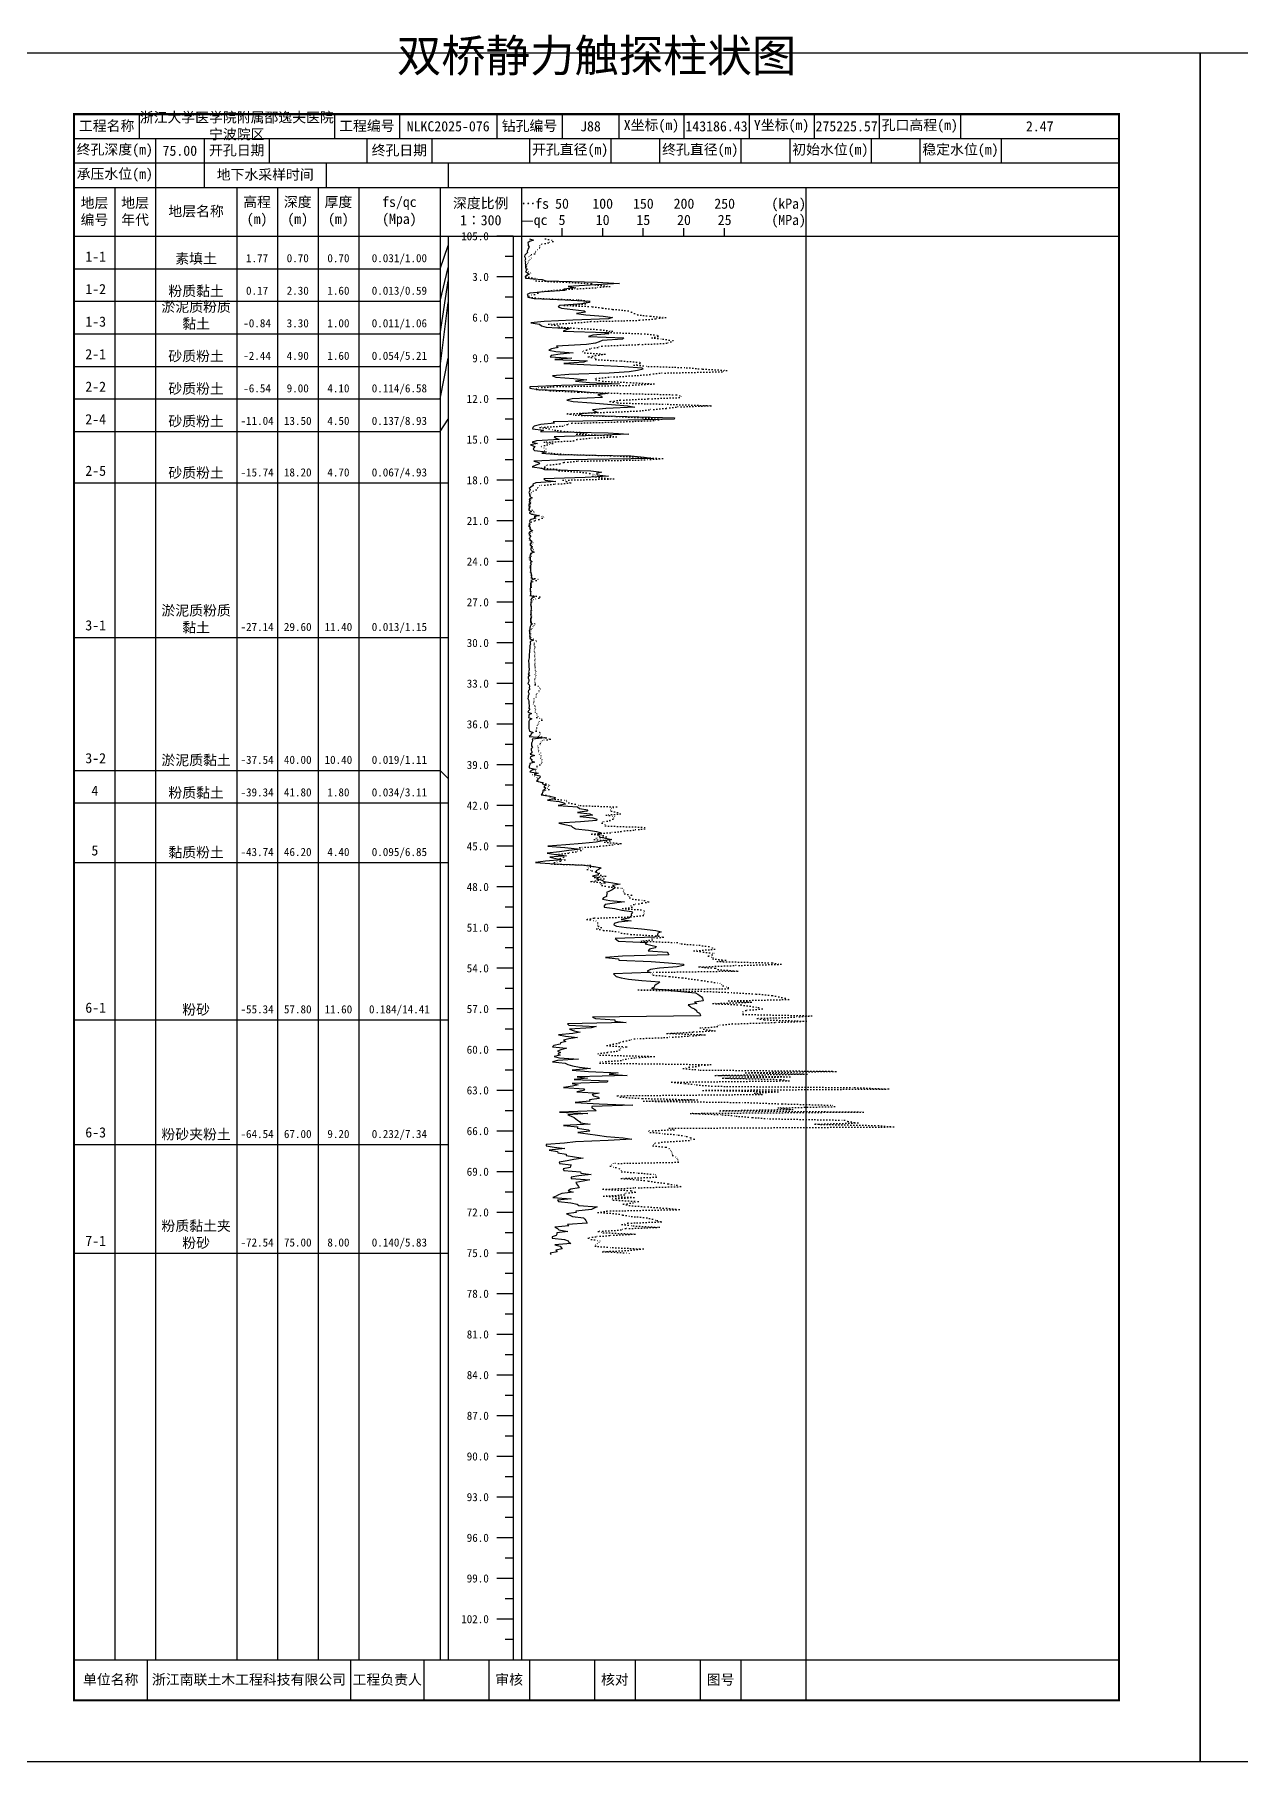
# Model space of a CAD drawing. Extents: x 297 to 65340, y 0 to 425.
# Drawn here: x 26146.3 to 26442.9, y 0 to 424.6 of the extents above; entities that cross this region are included whole.
import ezdxf
from ezdxf.enums import TextEntityAlignment as Align

# ---------------------------------------------------------------- set-up
doc = ezdxf.new("R2010")
doc.units = 0
doc.linetypes.add('DOT', pattern=[6.35, 0, -6.35])
doc.layers.add('FRAME', color=7, linetype='CONTINUOUS')
doc.layers.add('STRATUM', color=7, linetype='CONTINUOUS')
doc.styles.add('ST', font='')
doc.styles.get('ST').set_extended_font_data('SimSun')

msp = doc.modelspace()

# ---------------------------------------------------------------- linework, layer by layer
at = {"layer": 'FRAME', "color": 245, "linetype": 'Continuous'}
for points in [[(26136, 0), (26433, 0), (26433, 420), (26136, 420)], [(26433, 0), (26730, 0), (26730, 420), (26433, 420)]]:
    msp.add_lwpolyline(points, close=True, dxfattribs=at)
at = {"layer": 'FRAME', "linetype": 'Continuous', "const_width": 0.5}
msp.add_lwpolyline([(26156, 15), (26413, 15), (26413, 405), (26156, 405)], close=True, dxfattribs=at)
at = {"layer": 'FRAME', "color": 0, "linetype": 'Continuous'}
for points in [[(26172, 405), (26172, 399)], [(26220, 405), (26220, 399)], [(26236, 405), (26236, 399)], [(26260, 405), (26260, 399)], [(26276, 405), (26276, 399)], [(26290, 405), (26290, 399)], [(26306, 405), (26306, 399)], [(26322, 405), (26322, 399)], [(26338, 405), (26338, 399)], [(26354, 405), (26354, 399)], [(26374, 405), (26374, 399)], [(26413, 405), (26413, 399)], [(26156, 399), (26413, 399)], [(26176, 399), (26176, 393)], [(26188, 399), (26188, 393)], [(26204, 399), (26204, 393)], [(26228, 399), (26228, 393)], [(26244, 399), (26244, 393)], [(26268, 399), (26268, 393)], [(26288, 399), (26288, 393)], [(26300, 399), (26300, 393)], [(26320, 399), (26320, 393)], [(26332, 399), (26332, 393)], [(26352, 399), (26352, 393)], [(26364, 399), (26364, 393)], [(26384, 399), (26384, 393)], [(26413, 399), (26413, 393)], [(26156, 393), (26413, 393)], [(26176, 393), (26176, 387)], [(26188, 393), (26188, 387)], [(26218, 393), (26218, 387)], [(26248, 393), (26248, 387)], [(26156, 387), (26413, 387)], [(26166, 387), (26166, 25)], [(26176, 387), (26176, 25)], [(26196, 387), (26196, 25)], [(26206, 387), (26206, 25)], [(26216, 387), (26216, 25)], [(26226, 387), (26226, 25)], [(26246, 387), (26246, 25)], [(26266, 387), (26266, 25)], [(26336, 387), (26336, 25)], [(26156, 375), (26413, 375)], [(26248, 375), (26248, 25)], [(26264, 375), (26264, 25)], [(26276, 375), (26276, 377)], [(26286, 375), (26286, 377)], [(26296, 375), (26296, 377)], [(26306, 375), (26306, 377)], [(26316, 375), (26316, 377)], [(26156, 25), (26413, 25)], [(26174, 25), (26174, 15)], [(26224, 25), (26224, 15)], [(26242, 25), (26242, 15)], [(26258, 25), (26258, 15)], [(26268, 25), (26268, 15)], [(26284, 25), (26284, 15)], [(26294, 25), (26294, 15)], [(26310, 25), (26310, 15)], [(26320, 25), (26320, 15)], [(26336, 25), (26336, 15)]]:
    msp.add_lwpolyline(points, dxfattribs=at)
at = {"layer": 'STRATUM', "linetype": 'Continuous'}
for points in [[(26264, 375), (26260, 375)], [(26268.02, 374.33), (26269.02, 374), (26267.98, 373.67), (26267.62, 373.33), (26267.66, 373), (26267.64, 372.67), (26267.92, 372.33), (26267.66, 372), (26267.6, 371.67), (26267.46, 371.33), (26267.54, 371), (26267.22, 370.67), (26266.86, 370.33), (26266.74, 370), (26266.9, 369.67), (26267.04, 369.33), (26266.82, 369), (26267.02, 368.67), (26266.94, 368.33), (26267.02, 368), (26267, 367.67), (26267.02, 367.33), (26267.1, 367), (26267.32, 366.67), (26267.06, 366.33), (26267.54, 366), (26267.96, 365.67), (26267.2, 365.33), (26266.9, 365), (26266.98, 364.67), (26271.08, 364.33), (26272.04, 364), (26284.76, 363.67), (26290.18, 363.33), (26284.22, 363), (26277.48, 362.67), (26279.36, 362.33), (26276.44, 362), (26276.78, 361.67), (26271.6, 361.33), (26268.06, 361), (26267.42, 360.67), (26267.56, 360.33), (26267.56, 360), (26269.14, 359.67), (26276.74, 359.33), (26282.72, 359), (26282.78, 358.67), (26280.9, 358.33), (26275.48, 358), (26275.02, 357.67), (26275.86, 357.33), (26278.64, 357), (26281.42, 356.67), (26281.8, 356.33), (26279.6, 356), (26281.86, 355.67), (26286.1, 355.33), (26288.4, 355), (26287.42, 354.67), (26278.64, 354.33), (26271.58, 354), (26268.32, 353.67), (26270.44, 353.33), (26270.94, 353), (26272.1, 352.67), (26277.84, 352.33), (26277.08, 352), (26276.28, 351.67), (26286.88, 351.33), (26287.52, 351), (26283.58, 350.67), (26282.54, 350.33), (26291.22, 350), (26290.84, 349.67), (26285.88, 349.33), (26285.14, 349), (26284.26, 348.67), (26282.04, 348.33), (26274.68, 348), (26275.02, 347.67), (26273.42, 347.33), (26272.74, 347), (26274.52, 346.67), (26278.76, 346.33), (26275.58, 346), (26273.3, 345.67), (26273.12, 345.33), (26278.44, 345), (26274.22, 344.67), (26282.22, 344.33), (26281.36, 344), (26276.46, 343.67), (26284.62, 343.33), (26291.26, 343), (26295.66, 342.67), (26296, 342.33), (26294.54, 342), (26292.5, 341.67), (26287.6, 341.33), (26277.7, 341), (26273.66, 340.67), (26274.5, 340.33), (26278.92, 340), (26282.14, 339.67), (26279.28, 339.33), (26282.76, 339), (26290.1, 338.67), (26275.9, 338.33), (26268.08, 338), (26268.06, 337.67), (26270.1, 337.33), (26278.96, 337), (26282.72, 336.67), (26287.2, 336.33), (26284.84, 336), (26285.68, 335.67), (26285.88, 335.33), (26278.52, 335), (26277.2, 334.67), (26278.72, 334.33), (26283.28, 334), (26287.2, 333.67), (26292.18, 333.33), (26293.92, 333), (26286.76, 332.67), (26283.5, 332.33), (26284.08, 332), (26284.92, 331.67), (26280.24, 331.33), (26280.92, 331), (26291.92, 330.67), (26303.64, 330.33), (26303.62, 330), (26288.4, 329.67), (26273.86, 329.33), (26274.14, 329), (26270.8, 328.67), (26269.18, 328.33), (26268.82, 328), (26268.76, 327.67), (26271.42, 327.33), (26270.7, 327), (26287.32, 326.67), (26292.4, 326.33), (26284.32, 326), (26274.08, 325.67), (26274.56, 325.33), (26275.32, 325), (26269.7, 324.67), (26268.62, 324.33), (26270, 324), (26268.26, 323.67), (26269.34, 323.33), (26269.06, 323), (26268.9, 322.67), (26269.22, 322.33), (26272.12, 322), (26271.02, 321.67), (26275.04, 321.33), (26292.9, 321), (26296.24, 320.67), (26298.46, 320.33), (26276.88, 320), (26269.04, 319.67), (26270.28, 319.33), (26270.48, 319), (26269.56, 318.67), (26268.68, 318.33), (26271.06, 318), (26271.68, 317.67), (26283.06, 317.33), (26285.74, 317), (26284.5, 316.67), (26284.62, 316.33), (26287.4, 316), (26281.68, 315.67), (26271.56, 315.33), (26271.82, 315), (26274.48, 314.67), (26269.52, 314.33), (26268.82, 314), (26268.94, 313.67), (26268.32, 313.33), (26267.96, 313), (26268.14, 312.67), (26267.98, 312.33), (26267.84, 312), (26267.98, 311.67), (26267.98, 311.33), (26268.12, 311), (26268.7, 310.67), (26267.94, 310.33), (26268.02, 310), (26267.94, 309.67), (26268.26, 309.33), (26267.88, 309), (26267.82, 308.67), (26268.12, 308.33), (26267.88, 308), (26267.88, 307.67), (26268.52, 307.33), (26267.96, 307), (26268.5, 306.67), (26270.42, 306.33), (26269.16, 306), (26269.58, 305.67), (26268.42, 305.33), (26267.98, 305), (26268.16, 304.67), (26267.98, 304.33), (26268.08, 304), (26267.94, 303.67), (26268.16, 303.33), (26268.08, 303), (26268.7, 302.67), (26268.12, 302.33), (26267.88, 302), (26267.92, 301.67), (26268.32, 301.33), (26268.12, 301), (26268.02, 300.67), (26268.14, 300.33), (26268.58, 300), (26268.38, 299.67), (26268.2, 299.33), (26268.18, 299), (26268.7, 298.67), (26268.36, 298.33), (26268.32, 298), (26268.5, 297.67), (26269.14, 297.33), (26268.26, 297), (26268.18, 296.67), (26268.1, 296.33), (26268.16, 296), (26268.18, 295.67), (26268.2, 295.33), (26268.66, 295), (26268.22, 294.67), (26268.44, 294.33), (26268.24, 294), (26268.26, 293.67), (26268.28, 293.33), (26268.22, 293), (26268.24, 292.67), (26268.3, 292.33), (26268.38, 292), (26268.48, 291.67), (26268.46, 291.33), (26268.34, 291), (26269.18, 290.67), (26268.36, 290.33), (26268.46, 290), (26268.26, 289.67), (26268.28, 289.33), (26268.28, 289), (26268.22, 288.67), (26268.2, 288.33), (26268.16, 288), (26268.32, 287.67), (26268.26, 287.33), (26268.24, 287), (26268.24, 286.67), (26269.24, 286.33), (26268.54, 286), (26268.3, 285.67), (26268.38, 285.33), (26268.32, 285), (26268.32, 284.67), (26268.24, 284.33), (26268.32, 284), (26268.38, 283.67), (26268.38, 283.33), (26268.34, 283), (26268.34, 282.67), (26268.3, 282.33), (26268.26, 282), (26268.32, 281.67), (26268.42, 281.33), (26268.24, 281), (26268.28, 280.67), (26268.22, 280.33), (26268.22, 280), (26268.76, 279.67), (26268.3, 279.33), (26268.2, 279), (26268.12, 278.67), (26268.1, 278.33), (26267.92, 278), (26268.02, 277.67), (26267.98, 277.33), (26268.06, 277), (26268.04, 276.67), (26268.06, 276.33), (26268.08, 276), (26268.96, 275.67), (26268.14, 275.33), (26268.14, 275), (26268.24, 274.67), (26268.12, 274.33), (26268.1, 274), (26268.08, 273.67), (26267.98, 273.33), (26267.98, 273), (26267.98, 272.67), (26267.94, 272.33), (26267.96, 272), (26267.94, 271.67), (26267.92, 271.33), (26267.88, 271), (26267.78, 270.67), (26267.74, 270.33), (26267.8, 270), (26267.88, 269.67), (26267.86, 269.33), (26267.86, 269), (26267.92, 268.67), (26267.92, 268.33), (26267.74, 268), (26267.94, 267.67), (26267.68, 267.33), (26268.08, 267), (26267.7, 266.67), (26267.68, 266.33), (26267.8, 266), (26267.84, 265.67), (26267.74, 265.33), (26267.6, 265), (26267.9, 264.67), (26268, 264.33), (26267.92, 264), (26268.12, 263.67), (26267.76, 263.33), (26267.7, 263), (26267.8, 262.67), (26267.84, 262.33), (26267.7, 262), (26267.64, 261.67), (26267.6, 261.33), (26267.76, 261), (26267.82, 260.67), (26267.8, 260.33), (26267.84, 260), (26267.94, 259.67), (26267.92, 259.33), (26267.88, 259), (26268.12, 258.67), (26267.74, 258.33), (26267.62, 258), (26268.48, 257.67), (26267.88, 257.33), (26267.86, 257), (26267.76, 256.67), (26268.56, 256.33), (26267.94, 256), (26267.88, 255.67), (26267.86, 255.33), (26267.88, 255), (26267.86, 254.67), (26267.8, 254.33), (26267.84, 254), (26267.94, 253.67), (26268, 253.33), (26268.88, 253), (26268.38, 252.67), (26268.3, 252.33), (26267.92, 252), (26271.82, 251.67), (26268.68, 251.33), (26268.78, 251), (26268.66, 250.67), (26268.5, 250.33), (26268.5, 250), (26268.48, 249.67), (26268.72, 249.33), (26268.44, 249), (26268.4, 248.67), (26268.6, 248.33), (26268.56, 248), (26268.2, 247.67), (26269.2, 247.33), (26268.26, 247), (26268.16, 246.67), (26268.6, 246.33), (26268.52, 246), (26269.22, 245.67), (26268.12, 245.33), (26268.06, 245), (26267.96, 244.67), (26267.94, 244.33), (26269.4, 244), (26268.44, 243.67), (26268.12, 243.33), (26270.14, 243), (26269.16, 242.67), (26270.54, 242.33), (26270.66, 242), (26270.28, 241.67), (26269.96, 241.33), (26269.72, 241), (26271.32, 240.67), (26271.24, 240.33), (26272.12, 240), (26271.52, 239.67), (26272.02, 239.33), (26271.68, 239), (26271.28, 238.67), (26271.3, 238.33), (26271.08, 238), (26270.9, 237.67), (26273, 237.33), (26274.42, 237), (26274.1, 236.67), (26272.4, 236.33), (26275.32, 236), (26276.42, 235.67), (26276.84, 235.33), (26275.08, 235), (26279.78, 234.67), (26280.3, 234.33), (26282.32, 234), (26282.1, 233.67), (26279.82, 233.33), (26282.84, 233), (26283.5, 232.67), (26280.38, 232.33), (26283.58, 232), (26284.56, 231.67), (26284.48, 231.33), (26280.54, 231), (26275.22, 230.67), (26276.7, 230.33), (26278.22, 230), (26278.58, 229.67), (26279.32, 229.33), (26282.52, 229), (26284.48, 228.67), (26285.6, 228.33), (26285.26, 228), (26285.08, 227.67), (26285.2, 227.33), (26286.7, 227), (26288.28, 226.67), (26286, 226.33), (26284.44, 226), (26280.92, 225.67), (26276.9, 225.33), (26272.54, 225), (26276.72, 224.67), (26280.52, 224.33), (26277.66, 224), (26275.4, 223.67), (26272.34, 223.33), (26274.44, 223), (26277.14, 222.67), (26273.02, 222.33), (26274.44, 222), (26275.92, 221.67), (26271.92, 221.33), (26269.5, 221), (26274.14, 220.67), (26281.36, 220.33), (26283.88, 220), (26285.64, 219.67), (26284.94, 219.33), (26284.44, 219), (26284.4, 218.67), (26284.96, 218.33), (26284.92, 218), (26283.48, 217.67), (26285.02, 217.33), (26284.48, 217), (26285.88, 216.67), (26286.4, 216.33), (26288.5, 216), (26290.34, 215.67), (26288.42, 215.33), (26288.9, 215), (26288.94, 214.67), (26288.32, 214.33), (26287.72, 214), (26286.94, 213.67), (26287.12, 213.33), (26286.94, 213), (26286.98, 212.67), (26286.18, 212.33), (26285.96, 212), (26287.76, 211.67), (26291.36, 211.33), (26288.88, 211), (26286.58, 210.67), (26286.38, 210.33), (26286.36, 210), (26288.98, 209.67), (26290.7, 209.33), (26293.12, 209), (26293.34, 208.67), (26293.04, 208.33), (26293.1, 208), (26292.8, 207.67), (26292.44, 207.33), (26290.52, 207), (26293, 206.67), (26289.88, 206.33), (26288.86, 206), (26288.72, 205.67), (26289.42, 205.33), (26291.88, 205), (26295.56, 204.67), (26299.06, 204.33), (26300.4, 204), (26299.58, 203.67), (26299.5, 203.33), (26299.6, 203), (26298.64, 202.67), (26289.08, 202.33), (26289.52, 202), (26289.88, 201.67), (26296.96, 201.33), (26296.48, 201), (26297.82, 200.67), (26299.24, 200.33), (26298.94, 200), (26297.48, 199.67), (26297.16, 199.33), (26301.88, 199), (26302.14, 198.67), (26302.26, 198.33), (26290.9, 198), (26286.68, 197.67), (26289.92, 197.33), (26290, 197), (26297.9, 196.67), (26302.18, 196.33), (26305.9, 196), (26305.86, 195.67), (26304.34, 195.33), (26299.96, 195), (26297.76, 194.67), (26296.94, 194.33), (26297.68, 194), (26288.64, 193.67), (26289, 193.33), (26289.32, 193), (26290.52, 192.67), (26292.34, 192.33), (26295.64, 192), (26300.04, 191.67), (26299.7, 191.33), (26299.14, 191), (26298.78, 190.67), (26298.64, 190.33), (26298.04, 190), (26301.3, 189.67), (26305.24, 189.33), (26308.8, 189), (26309.38, 188.67), (26309.88, 188.33), (26310.28, 188), (26310.56, 187.67), (26310.6, 187.33), (26310.72, 187), (26308.6, 186.67), (26309.18, 186.33), (26307.06, 186), (26307.46, 185.67), (26307.8, 185.33), (26308.6, 185), (26309.08, 184.67), (26309.2, 184.33), (26309.84, 184), (26309.96, 183.67), (26310.1, 183.33), (26283.48, 183), (26284.2, 182.67), (26289, 182.33), (26289, 182), (26291.76, 181.67), (26277.34, 181.33), (26277.66, 181), (26284.44, 180.67), (26283.14, 180.33), (26277.82, 180), (26279, 179.67), (26280.44, 179.33), (26278.66, 179), (26275.12, 178.67), (26276.84, 178.33), (26279.84, 178), (26277.64, 177.67), (26276.34, 177.33), (26276.92, 177), (26275.64, 176.67), (26275.58, 176.33), (26273.96, 176), (26273.68, 175.67), (26277.12, 175.33), (26275.7, 175), (26274.88, 174.67), (26275.6, 174.33), (26274.96, 174), (26275.54, 173.67), (26274.06, 173.33), (26275.4, 173), (26280.06, 172.67), (26274.9, 172.33), (26273.66, 172), (26276.76, 171.67), (26277.4, 171.33), (26278.56, 171), (26280.32, 170.67), (26283.04, 170.33), (26278.5, 170), (26282.52, 169.67), (26289.84, 169.33), (26287.62, 169), (26292, 168.67), (26279.76, 168.33), (26282.24, 168), (26279, 167.67), (26287.3, 167.33), (26287.08, 167), (26278.5, 166.67), (26279.94, 166.33), (26278.6, 166), (26276.36, 165.67), (26281.5, 165.33), (26281.32, 165), (26279.66, 164.67), (26285.14, 164.33), (26283.42, 164), (26283.74, 163.67), (26284.96, 163.33), (26285.12, 163), (26282.72, 162.67), (26282.84, 162.33), (26279.24, 162), (26285.12, 161.67), (26293.46, 161.33), (26283.32, 161), (26283.3, 160.67), (26284.06, 160.33), (26284.44, 160), (26275.38, 159.67), (26282.32, 159.33), (26277.44, 159), (26278.28, 158.67), (26279, 158.33), (26279.42, 158), (26279.84, 157.67), (26280.3, 157.33), (26280.52, 157), (26282.92, 156.67), (26276.36, 156.33), (26279.86, 156), (26279.74, 155.67), (26282.54, 155.33), (26282.82, 155), (26279.88, 154.67), (26282.36, 154.33), (26284.74, 154), (26286.94, 153.67), (26291.04, 153.33), (26293.18, 153), (26287.34, 152.67), (26279.3, 152.33), (26276.58, 152), (26272.14, 151.67), (26272.1, 151.33), (26274.1, 151), (26276.7, 150.67), (26272.86, 150.33), (26274.9, 150), (26274.98, 149.67), (26277, 149.33), (26277.02, 149), (26279.08, 148.67), (26281.18, 148.33), (26278.92, 148), (26277.3, 147.67), (26275.32, 147.33), (26275.36, 147), (26278.28, 146.67), (26278.12, 146.33), (26278, 146), (26276.28, 145.67), (26276.48, 145.33), (26280.56, 145), (26280.62, 144.67), (26283.2, 144.33), (26280.16, 144), (26278.22, 143.67), (26278.24, 143.33), (26282.82, 143), (26281.18, 142.67), (26279.4, 142.33), (26279.54, 142), (26279.82, 141.67), (26280.06, 141.33), (26280.2, 141), (26278.16, 140.67), (26277.48, 140.33), (26278.78, 140), (26275.96, 139.67), (26275.12, 139.33), (26274.54, 139), (26273.72, 138.67), (26278.28, 138.33), (26274.9, 138), (26275.14, 137.67), (26278.16, 137.33), (26279.76, 137), (26280.16, 136.67), (26284.66, 136.33), (26283.9, 136), (26283.26, 135.67), (26279.38, 135.33), (26279.5, 135), (26277.08, 134.67), (26277.9, 134.33), (26278.62, 134), (26281.26, 133.67), (26281.6, 133.33), (26281.86, 133), (26282.04, 132.67), (26282.22, 132.33), (26277.36, 132), (26277.66, 131.67), (26274.2, 131.33), (26274.9, 131), (26275.24, 130.67), (26277.46, 130.33), (26274.72, 130), (26274.72, 129.67), (26274.6, 129.33), (26273.58, 129), (26273.54, 128.67), (26276.62, 128.33), (26277.54, 128), (26277.68, 127.67), (26278.2, 127.33), (26274.2, 127), (26275.54, 126.67), (26275.8, 126.33), (26276.06, 126), (26274.46, 125.67), (26274.8, 125.33), (26273.06, 125), (26273.26, 124.67)], [(26246, 367), (26248, 372.67)], [(26264, 370), (26262, 370)], [(26156, 367), (26166, 367)], [(26166, 367), (26176, 367)], [(26176, 367), (26196, 367)], [(26196, 367), (26206, 367)], [(26206, 367), (26216, 367)], [(26216, 367), (26226, 367)], [(26226, 367), (26246, 367)], [(26246, 359), (26248, 367.33)], [(26246, 351), (26248, 364)], [(26264, 365), (26260, 365)], [(26156, 359), (26166, 359)], [(26166, 359), (26176, 359)], [(26176, 359), (26196, 359)], [(26196, 359), (26206, 359)], [(26206, 359), (26216, 359)], [(26216, 359), (26226, 359)], [(26226, 359), (26246, 359)], [(26246, 343), (26248, 358.67)], [(26264, 360), (26262, 360)], [(26264, 355), (26260, 355)], [(26156, 351), (26166, 351)], [(26166, 351), (26176, 351)], [(26176, 351), (26196, 351)], [(26196, 351), (26206, 351)], [(26206, 351), (26216, 351)], [(26216, 351), (26226, 351)], [(26226, 351), (26246, 351)], [(26264, 350), (26262, 350)], [(26246, 335), (26248, 345)], [(26264, 345), (26260, 345)], [(26156, 343), (26166, 343)], [(26166, 343), (26176, 343)], [(26176, 343), (26196, 343)], [(26196, 343), (26206, 343)], [(26206, 343), (26216, 343)], [(26216, 343), (26226, 343)], [(26226, 343), (26246, 343)], [(26264, 340), (26262, 340)], [(26156, 335), (26166, 335)], [(26166, 335), (26176, 335)], [(26176, 335), (26196, 335)], [(26196, 335), (26206, 335)], [(26206, 335), (26216, 335)], [(26216, 335), (26226, 335)], [(26226, 335), (26246, 335)], [(26264, 335), (26260, 335)], [(26156, 327), (26166, 327)], [(26166, 327), (26176, 327)], [(26176, 327), (26196, 327)], [(26196, 327), (26206, 327)], [(26206, 327), (26216, 327)], [(26216, 327), (26226, 327)], [(26226, 327), (26246, 327)], [(26246, 327), (26248, 330)], [(26264, 330), (26262, 330)], [(26264, 325), (26260, 325)], [(26264, 320), (26262, 320)], [(26156, 314.33), (26166, 314.33)], [(26166, 314.33), (26176, 314.33)], [(26176, 314.33), (26196, 314.33)], [(26196, 314.33), (26206, 314.33)], [(26206, 314.33), (26216, 314.33)], [(26216, 314.33), (26226, 314.33)], [(26226, 314.33), (26246, 314.33)], [(26246, 314.33), (26248, 314.33)], [(26264, 315), (26260, 315)], [(26264, 310), (26262, 310)], [(26264, 305), (26260, 305)], [(26264, 300), (26262, 300)], [(26264, 295), (26260, 295)], [(26264, 290), (26262, 290)], [(26264, 285), (26260, 285)], [(26156, 276.33), (26166, 276.33)], [(26166, 276.33), (26176, 276.33)], [(26176, 276.33), (26196, 276.33)], [(26196, 276.33), (26206, 276.33)], [(26206, 276.33), (26216, 276.33)], [(26216, 276.33), (26226, 276.33)], [(26226, 276.33), (26246, 276.33)], [(26246, 276.33), (26248, 276.33)], [(26264, 280), (26262, 280)], [(26264, 275), (26260, 275)], [(26264, 270), (26262, 270)], [(26264, 265), (26260, 265)], [(26264, 260), (26262, 260)], [(26264, 255), (26260, 255)], [(26264, 250), (26262, 250)], [(26156, 243.67), (26166, 243.67)], [(26166, 243.67), (26176, 243.67)], [(26176, 243.67), (26196, 243.67)], [(26196, 243.67), (26206, 243.67)], [(26206, 243.67), (26216, 243.67)], [(26216, 243.67), (26226, 243.67)], [(26226, 243.67), (26246, 243.67)], [(26246, 243.67), (26248, 241.67)], [(26264, 245), (26260, 245)], [(26264, 240), (26262, 240)], [(26156, 235.67), (26166, 235.67)], [(26166, 235.67), (26176, 235.67)], [(26176, 235.67), (26196, 235.67)], [(26196, 235.67), (26206, 235.67)], [(26206, 235.67), (26216, 235.67)], [(26216, 235.67), (26226, 235.67)], [(26226, 235.67), (26246, 235.67)], [(26246, 235.67), (26248, 235.67)], [(26264, 235), (26260, 235)], [(26264, 230), (26262, 230)], [(26156, 221), (26166, 221)], [(26166, 221), (26176, 221)], [(26176, 221), (26196, 221)], [(26196, 221), (26206, 221)], [(26206, 221), (26216, 221)], [(26216, 221), (26226, 221)], [(26226, 221), (26246, 221)], [(26246, 221), (26248, 221)], [(26264, 225), (26260, 225)], [(26264, 220), (26262, 220)], [(26264, 215), (26260, 215)], [(26264, 210), (26262, 210)], [(26264, 205), (26260, 205)], [(26264, 200), (26262, 200)], [(26264, 195), (26260, 195)], [(26264, 190), (26262, 190)], [(26264, 185), (26260, 185)], [(26156, 182.33), (26166, 182.33)], [(26166, 182.33), (26176, 182.33)], [(26176, 182.33), (26196, 182.33)], [(26196, 182.33), (26206, 182.33)], [(26206, 182.33), (26216, 182.33)], [(26216, 182.33), (26226, 182.33)], [(26226, 182.33), (26246, 182.33)], [(26246, 182.33), (26248, 182.33)], [(26264, 180), (26262, 180)], [(26264, 175), (26260, 175)], [(26264, 170), (26262, 170)], [(26264, 165), (26260, 165)], [(26264, 160), (26262, 160)], [(26264, 155), (26260, 155)], [(26156, 151.67), (26166, 151.67)], [(26166, 151.67), (26176, 151.67)], [(26176, 151.67), (26196, 151.67)], [(26196, 151.67), (26206, 151.67)], [(26206, 151.67), (26216, 151.67)], [(26216, 151.67), (26226, 151.67)], [(26226, 151.67), (26246, 151.67)], [(26246, 151.67), (26248, 151.67)], [(26264, 150), (26262, 150)], [(26264, 145), (26260, 145)], [(26264, 140), (26262, 140)], [(26264, 135), (26260, 135)], [(26264, 130), (26262, 130)], [(26156, 125), (26166, 125)], [(26166, 125), (26176, 125)], [(26176, 125), (26196, 125)], [(26196, 125), (26206, 125)], [(26206, 125), (26216, 125)], [(26216, 125), (26226, 125)], [(26226, 125), (26246, 125)], [(26246, 125), (26248, 125)], [(26264, 125), (26260, 125)], [(26264, 120), (26262, 120)], [(26264, 115), (26260, 115)], [(26264, 110), (26262, 110)], [(26264, 105), (26260, 105)], [(26264, 100), (26262, 100)], [(26264, 95), (26260, 95)], [(26264, 90), (26262, 90)], [(26264, 85), (26260, 85)], [(26264, 80), (26262, 80)], [(26264, 75), (26260, 75)], [(26264, 70), (26262, 70)], [(26264, 65), (26260, 65)], [(26264, 60), (26262, 60)], [(26264, 55), (26260, 55)], [(26264, 50), (26262, 50)], [(26264, 45), (26260, 45)], [(26264, 40), (26262, 40)], [(26264, 35), (26260, 35)], [(26264, 30), (26262, 30)]]:
    msp.add_lwpolyline(points, dxfattribs=at)
at = {"layer": 'STRATUM', "linetype": 'DOT', "ltscale": 0.1}
msp.add_lwpolyline([(26271.94, 374.33), (26273.48, 374), (26273.72, 373.67), (26272.56, 373.33), (26270.98, 373), (26270.5, 372.67), (26270.5, 372.33), (26270.44, 372), (26269.94, 371.67), (26269.52, 371.33), (26269.48, 371), (26269.24, 370.67), (26268.22, 370.33), (26267.86, 370), (26268.5, 369.67), (26268.16, 369.33), (26267.88, 369), (26267.72, 368.67), (26267.58, 368.33), (26267.26, 368), (26267.32, 367.67), (26267.18, 367.33), (26267.56, 367), (26267.2, 366.67), (26267.74, 366.33), (26268.3, 366), (26268.04, 365.67), (26267.6, 365.33), (26267.12, 365), (26269.36, 364.67), (26269.1, 364.33), (26269.68, 364), (26277.14, 363.67), (26283.22, 363.33), (26284.2, 363), (26287.68, 362.67), (26284.2, 362.33), (26278.5, 362), (26273.38, 361.67), (26270.48, 361.33), (26270.02, 361), (26269.22, 360.67), (26267.82, 360.33), (26267.92, 360), (26270.7, 359.67), (26280.02, 359.33), (26282.76, 359), (26281.36, 358.67), (26281.72, 358.33), (26276.58, 358), (26283.56, 357.67), (26286.02, 357.33), (26288.56, 357), (26292.28, 356.67), (26293.12, 356.33), (26293.8, 356), (26294.62, 355.67), (26297.84, 355.33), (26301.42, 355), (26298.92, 354.67), (26295, 354.33), (26283, 354), (26279.2, 353.67), (26272.74, 353.33), (26275.1, 353), (26275.26, 352.67), (26280.16, 352.33), (26285.58, 352), (26288.36, 351.67), (26286.64, 351.33), (26296.4, 351), (26299.58, 350.67), (26299.58, 350.33), (26298.14, 350), (26300.88, 349.67), (26303.4, 349.33), (26302.8, 349), (26301.7, 348.67), (26294.76, 348.33), (26285.82, 348), (26284.7, 347.67), (26282.86, 347.33), (26282.02, 347), (26281.04, 346.67), (26281.6, 346.33), (26286.5, 346), (26284.24, 345.67), (26282.52, 345.33), (26284.26, 345), (26284.3, 344.67), (26290.62, 344.33), (26295.16, 344), (26295.14, 343.67), (26293.74, 343.33), (26297.26, 343), (26306.68, 342.67), (26310.72, 342.33), (26316.48, 342), (26315.3, 341.67), (26299.94, 341.33), (26297.62, 341), (26293.22, 340.67), (26287.4, 340.33), (26284.18, 340), (26284.42, 339.67), (26286.06, 339.33), (26292.84, 339), (26298.56, 338.67), (26292.48, 338.33), (26273.94, 338), (26269.76, 337.67), (26269.84, 337.33), (26273.16, 337), (26280.12, 336.67), (26291.4, 336.33), (26304.14, 336), (26305.28, 335.67), (26304.78, 335.33), (26297.08, 335), (26290.26, 334.67), (26287.84, 334.33), (26289.72, 334), (26302.02, 333.67), (26312.62, 333.33), (26303.96, 333), (26301.5, 332.67), (26297.38, 332.33), (26294.42, 332), (26286.3, 331.67), (26277.32, 331.33), (26279.44, 331), (26289.5, 330.67), (26295.88, 330.33), (26300.44, 330), (26298.52, 329.67), (26289.62, 329.33), (26278.42, 329), (26277.3, 328.67), (26276.16, 328.33), (26270.66, 328), (26272.86, 327.67), (26274.28, 327.33), (26276.62, 327), (26282.04, 326.67), (26279.68, 326.33), (26287.16, 326), (26289.3, 325.67), (26282.76, 325.33), (26279.68, 325), (26278.84, 324.67), (26271.72, 324.33), (26273.62, 324), (26272.38, 323.67), (26270.88, 323.33), (26271.52, 323), (26272.08, 322.67), (26271.62, 322.33), (26272.06, 322), (26273.44, 321.67), (26276.88, 321.33), (26289, 321), (26294.74, 320.67), (26300.68, 320.33), (26296.32, 320), (26279.64, 319.67), (26276.36, 319.33), (26275.36, 319), (26272.22, 318.67), (26271.74, 318.33), (26270.96, 318), (26275.4, 317.67), (26275.32, 317.33), (26280.46, 317), (26282.88, 316.67), (26284.14, 316.33), (26283.56, 316), (26285.1, 315.67), (26288.7, 315.33), (26276.26, 315), (26277.14, 314.67), (26278.06, 314.33), (26274, 314), (26270.56, 313.67), (26270.02, 313.33), (26270.08, 313), (26269.68, 312.67), (26268.94, 312.33), (26268.5, 312), (26268.28, 311.67), (26268.2, 311.33), (26268.18, 311), (26268.68, 310.67), (26268.24, 310.33), (26268.2, 310), (26268.24, 309.67), (26268.3, 309.33), (26268.06, 309), (26268.24, 308.67), (26267.88, 308.33), (26267.92, 308), (26268.74, 307.67), (26268.96, 307.33), (26269.14, 307), (26268.62, 306.67), (26270.32, 306.33), (26271.56, 306), (26271.12, 305.67), (26270.26, 305.33), (26269.24, 305), (26268.46, 304.67), (26267.96, 304.33), (26267.84, 304), (26267.84, 303.67), (26267.98, 303.33), (26268.36, 303), (26268.82, 302.67), (26268.64, 302.33), (26268.24, 302), (26267.98, 301.67), (26268.22, 301.33), (26268.1, 301), (26267.9, 300.67), (26267.9, 300.33), (26268.36, 300), (26268.9, 299.67), (26268.62, 299.33), (26268.44, 299), (26268.64, 298.67), (26268.72, 298.33), (26269, 298), (26268.76, 297.67), (26269.1, 297.33), (26268.58, 297), (26268.34, 296.67), (26268.46, 296.33), (26267.96, 296), (26267.9, 295.67), (26268.06, 295.33), (26268.36, 295), (26268.18, 294.67), (26268.36, 294.33), (26268.2, 294), (26268.12, 293.67), (26268.14, 293.33), (26268.28, 293), (26268.22, 292.67), (26268.14, 292.33), (26268.22, 292), (26268.36, 291.67), (26268.52, 291.33), (26268.58, 291), (26270.14, 290.67), (26269.62, 290.33), (26268.74, 290), (26268.44, 289.67), (26268.4, 289.33), (26268.38, 289), (26268.42, 288.67), (26268.3, 288.33), (26268.18, 288), (26268.18, 287.67), (26268.22, 287.33), (26268.3, 287), (26268.22, 286.67), (26270.72, 286.33), (26270.26, 286), (26268.96, 285.67), (26268.66, 285.33), (26268.52, 285), (26268.36, 284.67), (26268.36, 284.33), (26268.38, 284), (26268.38, 283.67), (26268.38, 283.33), (26268.5, 283), (26268.46, 282.67), (26268.4, 282.33), (26268.44, 282), (26268.46, 281.67), (26268.58, 281.33), (26268.38, 281), (26268.38, 280.67), (26268.4, 280.33), (26268.44, 280), (26269.34, 279.67), (26269.1, 279.33), (26268.9, 279), (26268.6, 278.67), (26268.42, 278.33), (26268.28, 278), (26268.12, 277.67), (26268.24, 277.33), (26268.28, 277), (26268.16, 276.67), (26268.34, 276.33), (26268.88, 276), (26269.52, 275.67), (26269.72, 275.33), (26269.12, 275), (26269.1, 274.67), (26269.16, 274.33), (26269.3, 274), (26269.3, 273.67), (26269.14, 273.33), (26269.14, 273), (26269.22, 272.67), (26269.32, 272.33), (26269.28, 272), (26269.24, 271.67), (26269.36, 271.33), (26269.3, 271), (26269.24, 270.67), (26269.3, 270.33), (26269.32, 270), (26269.2, 269.67), (26269.28, 269.33), (26269.34, 269), (26269.42, 268.67), (26269.38, 268.33), (26269.54, 268), (26269.52, 267.67), (26269.34, 267.33), (26269.56, 267), (26269.58, 266.67), (26269.3, 266.33), (26269.24, 266), (26269.2, 265.67), (26269.34, 265.33), (26269.36, 265), (26269.4, 264.67), (26270.14, 264.33), (26270.36, 264), (26270.8, 263.67), (26270.3, 263.33), (26270.36, 263), (26269.82, 262.67), (26269.68, 262.33), (26269.64, 262), (26269.68, 261.67), (26269.1, 261.33), (26269.1, 261), (26269.08, 260.67), (26269.02, 260.33), (26268.9, 260), (26269.22, 259.67), (26269.36, 259.33), (26269.34, 259), (26269.54, 258.67), (26269.38, 258.33), (26269.36, 258), (26269.74, 257.67), (26269.78, 257.33), (26270.08, 257), (26269.78, 256.67), (26270.94, 256.33), (26271.04, 256), (26270.38, 255.67), (26270.3, 255.33), (26270.1, 255), (26269.92, 254.67), (26269.72, 254.33), (26269.74, 254), (26269.68, 253.67), (26269.66, 253.33), (26270.58, 253), (26270.64, 252.67), (26270.48, 252.33), (26270.22, 252), (26272.08, 251.67), (26273.08, 251.33), (26271.18, 251), (26270.8, 250.67), (26270.62, 250.33), (26270.6, 250), (26269.96, 249.67), (26270.12, 249.33), (26270.12, 249), (26270.2, 248.67), (26270.12, 248.33), (26270.74, 248), (26270.4, 247.67), (26270.76, 247.33), (26270.78, 247), (26270.7, 246.67), (26271.04, 246.33), (26270.96, 246), (26271.04, 245.67), (26270.94, 245.33), (26270.56, 245), (26269.78, 244.67), (26269.9, 244.33), (26269.6, 244), (26269.42, 243.67), (26269.62, 243.33), (26269.3, 243), (26268.66, 242.67), (26269.2, 242.33), (26269.8, 242), (26270.04, 241.67), (26269.92, 241.33), (26270.02, 241), (26271.16, 240.67), (26272, 240.33), (26273.02, 240), (26272.68, 239.67), (26272.42, 239.33), (26272.74, 239), (26271.74, 238.67), (26271.28, 238.33), (26271.12, 238), (26271.3, 237.67), (26273.14, 237.33), (26273.04, 237), (26273.62, 236.67), (26277.06, 236.33), (26277.14, 236), (26277.66, 235.67), (26279.24, 235.33), (26280.52, 235), (26289.42, 234.67), (26288.18, 234.33), (26287.86, 234), (26288.18, 233.67), (26289.68, 233.33), (26290.34, 233), (26286.98, 232.67), (26288.98, 232.33), (26288.74, 232), (26288.54, 231.67), (26287.8, 231.33), (26285.98, 231), (26285.86, 230.67), (26286.52, 230.33), (26286.72, 230), (26296.28, 229.67), (26296.32, 229.33), (26293.58, 229), (26290.5, 228.67), (26287.86, 228.33), (26283.32, 228), (26286.12, 227.67), (26286.82, 227.33), (26284.36, 227), (26284, 226.67), (26287.76, 226.33), (26286.5, 226), (26290.5, 225.67), (26288.42, 225.33), (26285.34, 225), (26280.38, 224.67), (26281.08, 224.33), (26280.64, 224), (26279.38, 223.67), (26277.5, 223.33), (26274.74, 223), (26276.68, 222.67), (26276.38, 222.33), (26275.52, 222), (26276.68, 221.67), (26275.54, 221.33), (26274.18, 221), (26273.48, 220.67), (26282.9, 220.33), (26283.76, 220), (26282.52, 219.67), (26282.3, 219.33), (26283.4, 219), (26284.44, 218.67), (26285.34, 218.33), (26284.82, 218), (26286.7, 217.67), (26284.1, 217.33), (26286.28, 217), (26284.92, 216.67), (26283.16, 216.33), (26286.54, 216), (26285.54, 215.67), (26285.88, 215.33), (26287.56, 215), (26290.82, 214.67), (26291.12, 214.33), (26291.08, 214), (26291.22, 213.67), (26291.48, 213.33), (26293.06, 213), (26292.4, 212.67), (26292.7, 212.33), (26293.44, 212), (26296.3, 211.67), (26297.3, 211.33), (26295.6, 211), (26293.66, 210.67), (26292.9, 210.33), (26293.18, 210), (26290.96, 209.67), (26296.12, 209.33), (26296.2, 209), (26296.18, 208.67), (26296.08, 208.33), (26295.94, 208), (26292.94, 207.67), (26283.76, 207.33), (26282.22, 207), (26284.32, 206.67), (26284.76, 206.33), (26284.7, 206), (26284.74, 205.67), (26284.98, 205.33), (26285.66, 205), (26284.56, 204.67), (26286.26, 204.33), (26289.98, 204), (26290.62, 203.67), (26293, 203.33), (26299.1, 203), (26300.86, 202.67), (26298.08, 202.33), (26298.2, 202), (26295.56, 201.67), (26304.3, 201.33), (26305.44, 201), (26309.8, 200.67), (26312.14, 200.33), (26312.98, 200), (26313.54, 199.67), (26308.52, 199.33), (26310.8, 199), (26313.42, 198.67), (26312.92, 198.33), (26312, 198), (26313.06, 197.67), (26313.14, 197.33), (26316.22, 197), (26314.24, 196.67), (26327.76, 196.33), (26329.82, 196), (26318.16, 195.67), (26309.74, 195.33), (26313.74, 195), (26314.44, 194.67), (26319.14, 194.33), (26297.84, 194), (26298.18, 193.67), (26298.54, 193.33), (26302.5, 193), (26305.72, 192.67), (26307.92, 192.33), (26310.42, 192), (26312.76, 191.67), (26314.78, 191.33), (26315.24, 191), (26315.66, 190.67), (26316.86, 190.33), (26316.9, 190), (26294.82, 189.67), (26311.02, 189.33), (26318.36, 189), (26323.82, 188.67), (26327.8, 188.33), (26329.34, 188), (26330.9, 187.67), (26331.74, 187.33), (26317.02, 187), (26322.52, 186.67), (26313.18, 186.33), (26320.06, 186), (26322.26, 185.67), (26324.36, 185.33), (26325.2, 185), (26321.24, 184.67), (26320.48, 184.33), (26320.48, 184), (26320.58, 183.67), (26337.36, 183.33), (26333.12, 183), (26324.06, 182.67), (26325.88, 182.33), (26336.04, 182), (26328.24, 181.67), (26317.82, 181.33), (26314.4, 181), (26314.2, 180.67), (26310.04, 180.33), (26310.86, 180), (26313.6, 179.67), (26308.08, 179.33), (26301.9, 179), (26311.16, 178.67), (26306.92, 178.33), (26301.9, 178), (26293.84, 177.67), (26292.56, 177.33), (26291.06, 177), (26290.08, 176.67), (26288.56, 176.33), (26287.1, 176), (26291.86, 175.67), (26290.44, 175.33), (26290.18, 175), (26289.52, 174.67), (26287.12, 174.33), (26284.84, 174), (26285.36, 173.67), (26298.7, 173.33), (26293.82, 173), (26291.72, 172.67), (26290.44, 172.33), (26285.4, 172), (26285.4, 171.67), (26312.56, 171.33), (26309.64, 171), (26307.24, 170.67), (26305.86, 170.33), (26310.04, 170), (26343.38, 169.67), (26321.2, 169.33), (26336.22, 169), (26313.74, 168.67), (26332.06, 168.33), (26315.52, 168), (26329.8, 167.67), (26331.76, 167.33), (26303.02, 167), (26306.38, 166.67), (26309.16, 166.33), (26313.72, 166), (26348, 165.67), (26356.3, 165.33), (26310.72, 165), (26329.1, 164.67), (26323.4, 164.33), (26325.16, 164), (26289.68, 163.67), (26290.42, 163.33), (26295.88, 163), (26309.28, 162.67), (26296.16, 162.33), (26321.08, 162), (26330.24, 161.67), (26342.46, 161.33), (26343, 161), (26329.28, 160.67), (26332.7, 160.33), (26314.94, 160), (26350.04, 159.67), (26307.66, 159.33), (26315.5, 159), (26318.88, 158.67), (26322.9, 158.33), (26327.2, 158), (26345.44, 157.67), (26346.4, 157.33), (26348.76, 157), (26338.24, 156.67), (26353.82, 156.33), (26357.56, 156), (26302.42, 155.67), (26303.48, 155.33), (26297.18, 155), (26297.8, 154.67), (26301.3, 154.33), (26304.74, 154), (26306.74, 153.67), (26307.66, 153.33), (26308.5, 153), (26307.2, 152.67), (26301.26, 152.33), (26298.82, 152), (26298.52, 151.67), (26298.4, 151.33), (26301.6, 151), (26302.38, 150.67), (26302.68, 150.33), (26302.86, 150), (26303, 149.67), (26303.1, 149.33), (26303.24, 149), (26303.9, 148.67), (26304.26, 148.33), (26304.38, 148), (26304.5, 147.67), (26304.56, 147.33), (26288.62, 147), (26288.22, 146.67), (26287.94, 146.33), (26289.26, 146), (26290.16, 145.67), (26290.54, 145.33), (26290.72, 145), (26294.86, 144.67), (26298.94, 144.33), (26299.08, 144), (26299.12, 143.67), (26290.62, 143.33), (26294.74, 143), (26297.38, 142.67), (26299.64, 142.33), (26302.22, 142), (26304.28, 141.67), (26305.14, 141.33), (26293.56, 141), (26286.14, 140.67), (26293.06, 140.33), (26293.98, 140), (26291.52, 139.67), (26291.32, 139.33), (26286.28, 139), (26293.64, 138.67), (26288.36, 138.33), (26288.66, 138), (26294.7, 137.67), (26293.46, 137.33), (26291.12, 137), (26292.64, 136.67), (26297.22, 136.33), (26301.72, 136), (26304.8, 135.67), (26287.06, 135.33), (26284.9, 135), (26289.3, 134.67), (26291.02, 134.33), (26293.14, 134), (26296.84, 133.67), (26298.28, 133.33), (26299.4, 133), (26300.4, 132.67), (26292.16, 132.33), (26290.78, 132), (26293.58, 131.67), (26299.92, 131.33), (26291.6, 131), (26290.46, 130.67), (26285, 130.33), (26286.24, 130), (26293.92, 129.67), (26287.6, 129.33), (26284.22, 129), (26282.5, 128.67), (26283.24, 128.33), (26285.32, 128), (26285.1, 127.67), (26284.74, 127.33), (26284.3, 127), (26284.2, 126.67), (26288.48, 126.33), (26295.92, 126), (26292.98, 125.67), (26286, 125.33), (26292.54, 125), (26292.54, 124.67)], dxfattribs=at)

# ---------------------------------------------------------------- texts
at = {"layer": 'FRAME', "style": 'ST'}
msp.add_text('双桥静力触探柱状图', height=8, dxfattribs=at).set_placement((26284.5, 413), align=Align.BOTTOM_CENTER)
for s, p in [('…fs', (26266, 383)), ('—qc', (26266, 379))]:
    msp.add_text(s, height=2.5, dxfattribs=at).set_placement(p, align=Align.MIDDLE_LEFT)
for s, p in [('50', (26276, 383)), ('100', (26286, 383)), ('150', (26296, 383)), ('200', (26306, 383)), ('250', (26316, 383)), ('5', (26276, 379)), ('10', (26286, 379)), ('15', (26296, 379)), ('20', (26306, 379)), ('25', (26316, 379))]:
    msp.add_text(s, height=2.5, dxfattribs=at).set_placement(p, align=Align.MIDDLE_CENTER)
for s, p in [('(kPa)', (26336, 383)), ('(MPa)', (26336, 379))]:
    msp.add_text(s, height=2.5, dxfattribs=at).set_placement(p, align=Align.MIDDLE_RIGHT)
at = {"layer": 'FRAME', "char_height": 2.5, "attachment_point": 5, "style": 'ST'}
for s, insert, width in [('工程名称', (26164, 402), 16), ('浙江大学医学院附属邵逸夫医院宁波院区', (26196, 402), 48), ('工程编号', (26228, 402), 16), ('钻孔编号', (26268, 402), 16), ('X坐标(m)', (26298, 402), 16), ('Y坐标(m)', (26330, 402), 16), ('孔口高程(m)', (26364, 402), 20), ('NLKC2025-076', (26248, 402), 24), ('J88', (26283, 402), 14), ('143186.43', (26314, 402), 16), ('275225.57', (26346, 402), 16), ('2.47', (26393.5, 402), 39), ('终孔深度(m)', (26166, 396), 20), ('75.00', (26182, 396), 12), ('开孔日期', (26196, 396), 16), ('终孔日期', (26236, 396), 16), ('开孔直径(m)', (26278, 396), 20), ('终孔直径(m)', (26310, 396), 20), ('初始水位(m)', (26342, 396), 20), ('稳定水位(m)', (26374, 396), 20), ('承压水位(m)', (26166, 390), 20), ('地下水采样时间', (26203, 390), 30), ('地层编号', (26161, 381), 10), ('地层年代', (26171, 381), 10), ('地层名称', (26186, 381), 20), ('高程\\P(m)', (26201, 381), 10), ('深度\\P(m)', (26211, 381), 10), ('厚度\\P(m)', (26221, 381), 10), ('fs/qc\\P(Mpa)', (26236, 381), 20), ('深度比例\\P1∶300', (26256, 381), 20), ('单位名称', (26165, 20), 18), ('浙江南联土木工程科技有限公司', (26199, 20), 50), ('工程负责人', (26233, 20), 18), ('审核', (26263, 20), 10), ('核对', (26289, 20), 10), ('图号', (26315, 20), 10)]:
    msp.add_mtext(s, dxfattribs=dict(at, insert=insert, width=width))
at = {"layer": 'STRATUM', "style": 'ST'}
for s, p in [('105.0', (26258, 375)), ('3.0', (26258, 365)), ('6.0', (26258, 355)), ('9.0', (26258, 345)), ('12.0', (26258, 335)), ('15.0', (26258, 325)), ('18.0', (26258, 315)), ('21.0', (26258, 305)), ('24.0', (26258, 295)), ('27.0', (26258, 285)), ('30.0', (26258, 275)), ('33.0', (26258, 265)), ('36.0', (26258, 255)), ('39.0', (26258, 245)), ('42.0', (26258, 235)), ('45.0', (26258, 225)), ('48.0', (26258, 215)), ('51.0', (26258, 205)), ('54.0', (26258, 195)), ('57.0', (26258, 185)), ('60.0', (26258, 175)), ('63.0', (26258, 165)), ('66.0', (26258, 155)), ('69.0', (26258, 145)), ('72.0', (26258, 135)), ('75.0', (26258, 125)), ('78.0', (26258, 115)), ('81.0', (26258, 105)), ('84.0', (26258, 95)), ('87.0', (26258, 85)), ('90.0', (26258, 75)), ('93.0', (26258, 65)), ('96.0', (26258, 55)), ('99.0', (26258, 45)), ('102.0', (26258, 35))]:
    msp.add_text(s, height=2, dxfattribs=at).set_placement(p, align=Align.MIDDLE_RIGHT)
for s, p in [('1-1', (26158.75, 370)), ('1-2', (26158.75, 362)), ('1-3', (26158.75, 354)), ('2-1', (26158.75, 346)), ('2-2', (26158.75, 338)), ('2-4', (26158.75, 330)), ('2-5', (26158.75, 317.33)), ('3-1', (26158.75, 279.33)), ('3-2', (26158.75, 246.67)), ('4', (26160.25, 238.67)), ('5', (26160.25, 224)), ('6-1', (26158.75, 185.33)), ('6-3', (26158.75, 154.67)), ('7-1', (26158.75, 128))]:
    msp.add_text(s, height=2.5, dxfattribs=at).set_placement(p, align=Align.MIDDLE_LEFT)
for s, p in [('1.77', (26201, 368)), ('0.70', (26211, 368)), ('0.70', (26221, 368)), ('0.031/1.00', (26236, 368)), ('0.17', (26201, 360)), ('2.30', (26211, 360)), ('1.60', (26221, 360)), ('0.013/0.59', (26236, 360)), ('-0.84', (26201, 352)), ('3.30', (26211, 352)), ('1.00', (26221, 352)), ('0.011/1.06', (26236, 352)), ('-2.44', (26201, 344)), ('4.90', (26211, 344)), ('1.60', (26221, 344)), ('0.054/5.21', (26236, 344)), ('-6.54', (26201, 336)), ('9.00', (26211, 336)), ('4.10', (26221, 336)), ('0.114/6.58', (26236, 336)), ('-11.04', (26201, 328)), ('13.50', (26211, 328)), ('4.50', (26221, 328)), ('0.137/8.93', (26236, 328)), ('-15.74', (26201, 315.33)), ('18.20', (26211, 315.33)), ('4.70', (26221, 315.33)), ('0.067/4.93', (26236, 315.33)), ('-27.14', (26201, 277.33)), ('29.60', (26211, 277.33)), ('11.40', (26221, 277.33)), ('0.013/1.15', (26236, 277.33)), ('-37.54', (26201, 244.67)), ('40.00', (26211, 244.67)), ('10.40', (26221, 244.67)), ('0.019/1.11', (26236, 244.67)), ('-39.34', (26201, 236.67)), ('41.80', (26211, 236.67)), ('1.80', (26221, 236.67)), ('0.034/3.11', (26236, 236.67)), ('-43.74', (26201, 222)), ('46.20', (26211, 222)), ('4.40', (26221, 222)), ('0.095/6.85', (26236, 222)), ('-55.34', (26201, 183.33)), ('57.80', (26211, 183.33)), ('11.60', (26221, 183.33)), ('0.184/14.41', (26236, 183.33)), ('-64.54', (26201, 152.67)), ('67.00', (26211, 152.67)), ('9.20', (26221, 152.67)), ('0.232/7.34', (26236, 152.67)), ('-72.54', (26201, 126)), ('75.00', (26211, 126)), ('8.00', (26221, 126)), ('0.140/5.83', (26236, 126))]:
    msp.add_text(s, height=2, dxfattribs=at).set_placement(p, align=Align.BOTTOM_CENTER)
at = {"layer": 'STRATUM', "char_height": 2.5, "width": 20, "attachment_point": 8, "style": 'ST'}
for s, insert in [('素填土', (26186, 368)), ('粉质黏土', (26186, 360)), ('淤泥质粉质黏土', (26186, 352)), ('砂质粉土', (26186, 344)), ('砂质粉土', (26186, 336)), ('砂质粉土', (26186, 328)), ('砂质粉土', (26186, 315.33)), ('淤泥质粉质黏土', (26186, 277.33)), ('淤泥质黏土', (26186, 244.67)), ('粉质黏土', (26186, 236.67)), ('黏质粉土', (26186, 222)), ('粉砂', (26186, 183.33)), ('粉砂夹粉土', (26186, 152.67)), ('粉质黏土夹粉砂', (26186, 126))]:
    msp.add_mtext(s, dxfattribs=dict(at, insert=insert))

doc.saveas('drawing.dxf')
